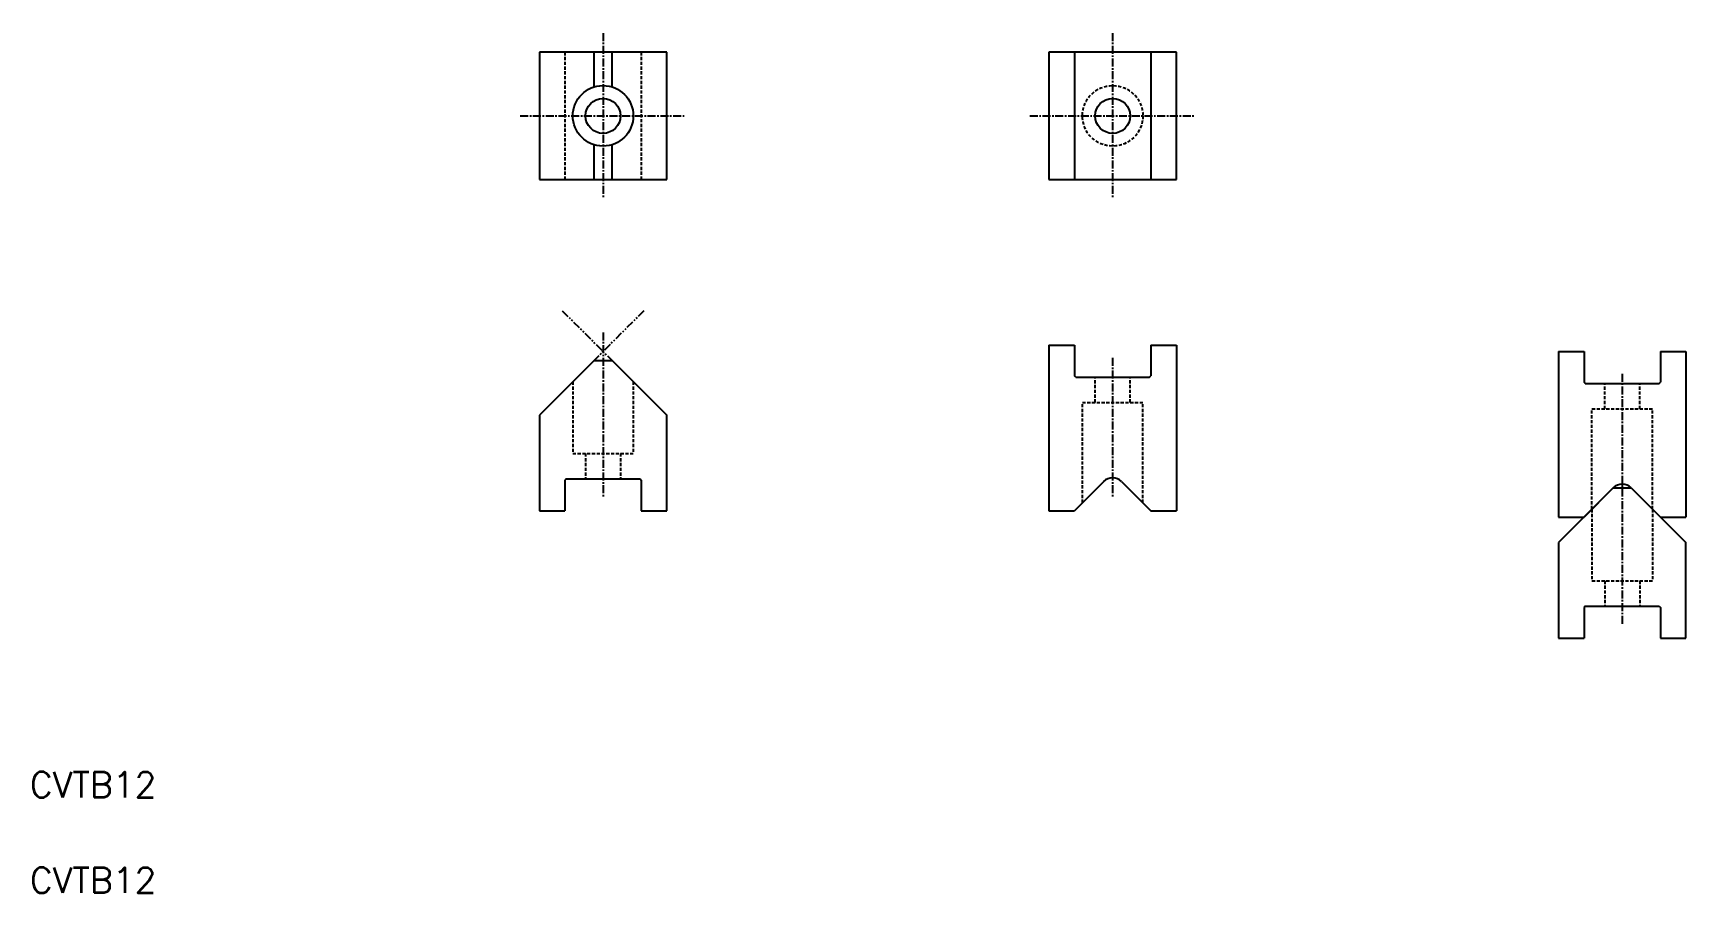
# Model space of a CAD drawing. Extents: x 11 to 270, y 10 to 145.
import ezdxf

# ---------------------------------------------------------------- set-up
doc = ezdxf.new("R2010")
doc.units = 0
for name, pattern in [('CENTER', [2, 1.25, -0.25, 0.25, -0.25]), ('DASHED', [0.75, 0.5, -0.25]), ('PHANTOM', [2.5, 1.25, -0.25, 0.25, -0.25, 0.25, -0.25])]:
    doc.linetypes.add(name, pattern=pattern)
doc.layers.get('0').update_dxf_attribs({"linetype": 'CONTINUOUS'})
doc.layers.add('CENTER', color=1, linetype='CENTER')
doc.styles.get("Standard").update_dxf_attribs({"font": 'txt.shx', "bigfont": 'bigfont.shx'})

msp = doc.modelspace()

# ---------------------------------------------------------------- linework, layer by layer
at = {"color": 7, "linetype": 'CONTINUOUS'}
for p, q in [((90, 142), (90, 122)), ((110, 142), (90, 142)), ((98.59, 136.53), (98.59, 142)), ((101.41, 136.53), (101.41, 142)), ((110, 122), (110, 142)), ((170, 142), (170, 122)), ((190, 142), (170, 142)), ((174, 142), (174, 122)), ((186, 142), (186, 122)), ((190, 122), (190, 142)), ((90, 138.25), (90, 138.25)), ((90, 138.25), (90, 138.25)), ((170, 138.25), (170, 138.25)), ((170, 138.25), (170, 138.25)), ((90, 132), (90, 132)), ((90, 132), (90, 132)), ((170, 132), (170, 132)), ((170, 132), (170, 132)), ((98.59, 122), (98.59, 127.47)), ((101.41, 122), (101.41, 127.47)), ((90, 122), (110, 122)), ((170, 122), (190, 122)), ((98.59, 93.59), (90, 85)), ((98.59, 93.59), (101.41, 93.59)), ((101.41, 93.59), (110, 85)), ((170, 96), (170, 70)), ((170, 96), (174, 96)), ((174, 96), (174, 91.2)), ((186, 96), (186, 91.2)), ((186, 96), (190, 96)), ((190, 96), (190, 70)), ((250, 95), (250, 69)), ((250, 95), (254, 95)), ((254, 95), (254, 90.2)), ((266, 95), (266, 90.2)), ((266, 95), (270, 95)), ((270, 95), (270, 69)), ((174.2, 91), (174, 91.2)), ((174.2, 91), (185.8, 91)), ((185.8, 91), (186, 91.2)), ((254.2, 90), (254, 90.2)), ((254.2, 90), (265.8, 90)), ((265.8, 90), (266, 90.2)), ((90, 85), (90, 70)), ((110, 70), (110, 85)), ((94.2, 75), (94, 74.8)), ((94, 74.8), (94, 70)), ((94.2, 75), (105.8, 75)), ((105.8, 75), (106, 74.8)), ((106, 74.8), (106, 70)), ((178.59, 74.59), (174, 70)), ((181.41, 74.59), (186, 70)), ((258.59, 73.59), (250, 65)), ((258.59, 73.59), (254, 69)), ((258.59, 73.59), (261.41, 73.59)), ((261.41, 73.59), (270, 65)), ((261.41, 73.59), (266, 69)), ((90, 70), (94, 70)), ((106, 70), (110, 70)), ((170, 70), (174, 70)), ((186, 70), (190, 70)), ((250, 69), (254, 69)), ((266, 69), (270, 69)), ((250, 65), (250, 50)), ((270, 50), (270, 65)), ((254.2, 55), (254, 54.8)), ((254, 54.8), (254, 50)), ((254.2, 55), (265.8, 55)), ((265.8, 55), (266, 54.8)), ((266, 54.8), (266, 50)), ((250, 50), (254, 50)), ((266, 50), (270, 50))]:
    msp.add_line(p, q, dxfattribs=at)
at = {"color": 3, "linetype": 'DASHED'}
for p, q in [((94, 142), (94, 122)), ((106, 142), (106, 122)), ((177.25, 87), (177.25, 91)), ((182.75, 87), (182.75, 91)), ((95.25, 90.25), (95.25, 79)), ((104.75, 90.25), (104.75, 79)), ((257.25, 86), (257.25, 90)), ((262.75, 86), (262.75, 90)), ((175.25, 71.25), (175.25, 87)), ((175.25, 87), (184.75, 87)), ((184.75, 71.25), (184.75, 87)), ((255.25, 86), (264.75, 86)), ((255.25, 70.25), (255.25, 86)), ((264.75, 70.25), (264.75, 86)), ((95.25, 79), (104.75, 79)), ((97.25, 79), (97.25, 75)), ((102.75, 79), (102.75, 75)), ((255.25, 70.25), (255.25, 59)), ((264.75, 70.25), (264.75, 59)), ((255.25, 59), (264.75, 59)), ((257.25, 59), (257.25, 55)), ((262.75, 59), (262.75, 55))]:
    msp.add_line(p, q, dxfattribs=at)
at = {"color": 3, "linetype": 'PHANTOM'}
for p, q in [((93.6, 101.4), (101.41, 93.59)), ((106.4, 101.4), (98.59, 93.59))]:
    msp.add_line(p, q, dxfattribs=at)
at = {"color": 7, "linetype": 'CONTINUOUS'}
for centre, radius in [((100, 132), 4.75), ((100, 132), 2.75), ((180, 132), 2.75)]:
    msp.add_circle(centre, radius, dxfattribs=at)
at = {"color": 3, "linetype": 'DASHED'}
msp.add_circle((180, 132), 4.75, dxfattribs=at)
at = {"color": 7, "linetype": 'CONTINUOUS'}
for centre in [(180, 73.17), (260, 72.17)]:
    msp.add_arc(centre, 2, 45, 135, dxfattribs=at)
at = {"layer": 'CENTER', "color": 1, "linetype": 'CENTER'}
for p, q in [((100, 145), (100, 119)), ((180, 145), (180, 119)), ((87, 132), (113, 132)), ((167, 132), (193, 132)), ((100, 98), (100, 72)), ((180, 94), (180, 72.17)), ((260, 91.5), (260, 52))]:
    msp.add_line(p, q, dxfattribs=at)

# ---------------------------------------------------------------- texts
at = {"color": 7, "linetype": 'CONTINUOUS'}
for p in [(10, 25), (10, 10)]:
    msp.add_text('CVTB12', height=4, dxfattribs=at).set_placement(p)

doc.saveas('drawing.dxf')
